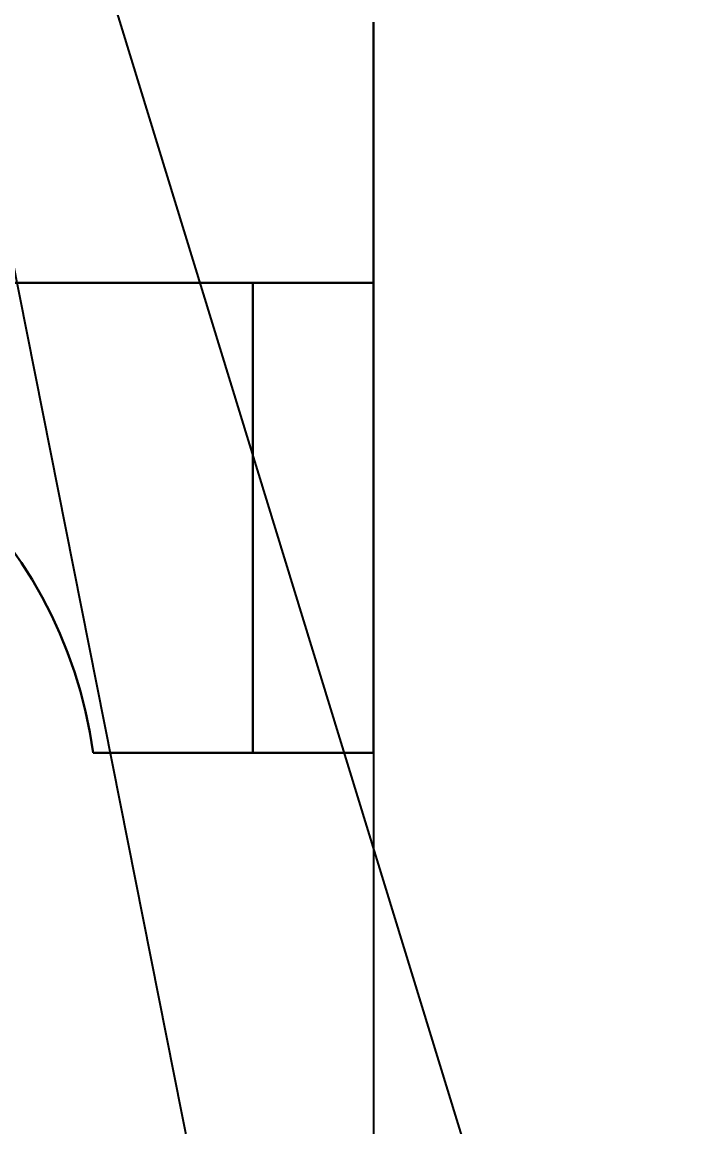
# Model space of a CAD drawing. Header units: millimetres. Extents: x 0 to 4412, y -498 to 1086.
# Drawn here: x 4012.7 to 4067.2, y 665.8 to 757.4 of the extents above; entities that cross this region are included whole.
import ezdxf

# ---------------------------------------------------------------- set-up
doc = ezdxf.new("R2010")
doc.units = ezdxf.units.MM
doc.header["$LTSCALE"] = 1.8
doc.header["$PDSIZE"] = -1
doc.layers.add('10', color=7, linetype='Continuous')
doc.styles.add('SLDTEXTSTYLE3', font='TXT', dxfattribs={"width": 0.7})
doc.dimstyles.new('ISO-25', dxfattribs={"dimtxt": 2.5, "dimasz": 2.5, "dimexe": 1.25, "dimexo": 0.625, "dimtad": 1, "dimtxsty": 'Standard', "dimcen": 2.5, "dimadec": 0, "dimazin": 0, "dimtfac": 1, "dimtmove": 0, "dimatfit": 3, "dimfxl": 1, "dimarcsym": 0})
doc.dimstyles.new('SLDDIMSTYLE2', dxfattribs={"dimtxt": 0.18, "dimasz": 4.08, "dimexe": 0, "dimexo": 0.0625, "dimgap": 0, "dimtad": 0, "dimtih": 1, "dimtoh": 1, "dimdec": 0, "dimrnd": 1e-09, "dimzin": 0, "dimdsep": 46, "dimtxsty": 'Standard', "dimsah": 1, "dimcen": 0.09, "dimadec": 0, "dimazin": 0, "dimtfac": 4.08, "dimtdec": 0, "dimtofl": 0, "dimtmove": 0, "dimatfit": 3, "dimfxl": 1, "dimfrac": 2, "dimtolj": 1, "dimtzin": 0, "dimarcsym": 0})

# ---------------------------------------------------------------- blocks, each defined once
blk = doc.blocks.new('*D62')
at = {"color": 0, "lineweight": -2, "transparency": 16777216}
for p, q in [((3591.886, 696.798), (3591.886, 620.731)), ((4041.886, 696.798), (4041.886, 620.731)), ((3595.966, 622.731), (4037.806, 622.731))]:
    blk.add_line(p, q, dxfattribs=at)
at = {"color": 0, "transparency": 16777216}
for points in [[(3595.966, 623.411), (3595.966, 622.051), (3591.886, 622.731)], [(4037.806, 623.411), (4037.806, 622.051), (4041.886, 622.731)]]:
    blk.add_solid(points, dxfattribs=at)
at = {"layer": 'Defpoints', "color": 0, "transparency": 16777216}
for p in [(3591.886, 696.798), (4041.886, 696.798), (4041.886, 622.731)]:
    blk.add_point(p, dxfattribs=at)
at = {"color": 0, "transparency": 16777216, "insert": (3841.298, 628.255), "char_height": 3.5, "attachment_point": 5, "style": 'SLDTEXTSTYLE3'}
blk.add_mtext('{\\Fgbenor|c134;\\H2.28571x;900}', dxfattribs=at)

msp = doc.modelspace()

# ---------------------------------------------------------------- linework, layer by layer
at = {"color": 7, "linetype": 'Continuous', "lineweight": 30}
for p, q in [((4041.8856, 757.4177), (4041.8856, 735.7982)), ((4031.8856, 735.7982), (3601.8856, 735.7982)), ((3601.8856, 735.7982), (4031.8856, 735.7982)), ((4041.8856, 735.7982), (4031.8856, 735.7982)), ((4031.8856, 696.7982), (4031.8856, 735.7982)), ((4031.8856, 735.7982), (4041.8856, 735.7982)), ((4041.8856, 735.7982), (4041.8856, 696.7982)), ((4018.6208, 696.7982), (4031.8856, 696.7982)), ((4041.8856, 696.7982), (4031.8856, 696.7982))]:
    msp.add_line(p, q, dxfattribs=at)
msp.add_arc((3981.4556, 691.7982), 37.5, 7.662256, 172.337744, dxfattribs=at)

# ---------------------------------------------------------------- dimensions: what is measured, and where the dimension line sits
dim = msp.add_linear_dim(base=(4041.8856, 622.731), p1=(3591.8856, 696.7982), p2=(4041.8856, 696.7982), text='{\\Fgbenor|c134;\\H2.28571x;900}', dimstyle='ISO-25', override={"dimtxt": 3.5, "dimasz": 4.08, "dimexe": 2, "dimexo": 0, "dimgap": 1.524, "dimtih": 1, "dimtoh": 1, "dimlfac": 2, "dimzin": 0, "dimtxsty": 'SLDTEXTSTYLE3', "dimadec": 2, "dimtzin": 0})
dim.commit()
dim.dimension.update_dxf_attribs({"geometry": '*D62', "text_midpoint": (3841.2981, 622.731), "dimtype": 160})

# ---------------------------------------------------------------- leaders
at = {"layer": '10'}
for points in [[(4004.3347, 775.7982), (4038.0012, 606.3399)], [(4018.3812, 765.3732), (4067.2434, 606.3399)]]:
    msp.add_leader(points, dimstyle='SLDDIMSTYLE2', dxfattribs=at)

doc.saveas('drawing.dxf')
